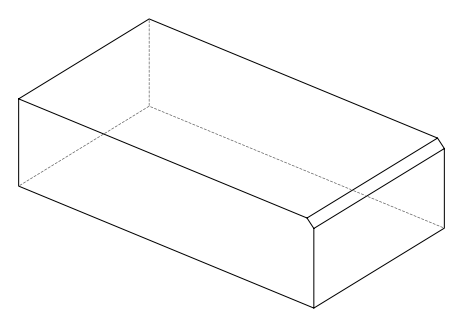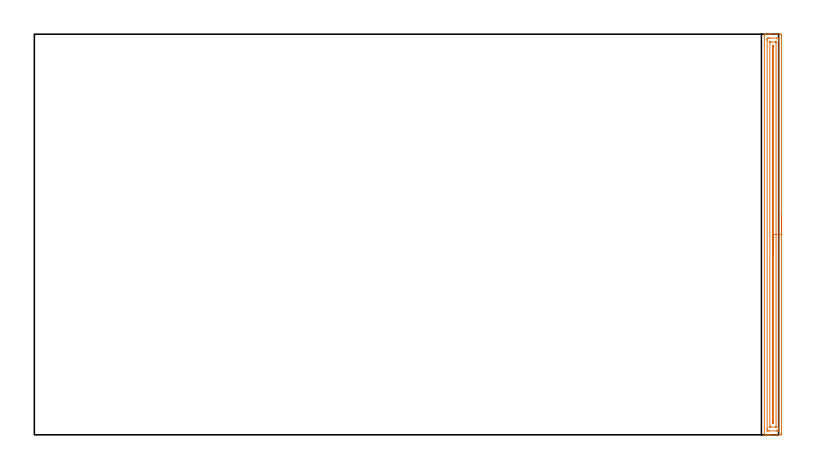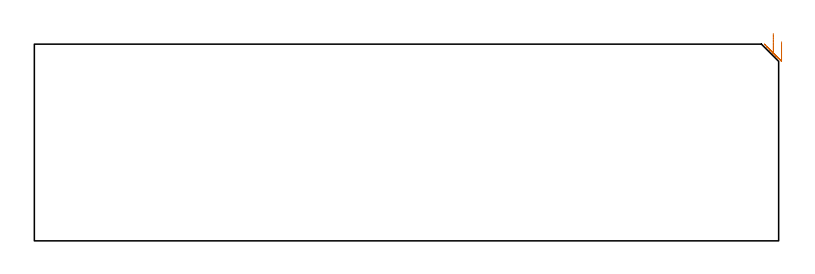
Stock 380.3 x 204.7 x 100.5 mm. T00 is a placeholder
(PLAN: 1 operations, 0 tool changes, 6.7 min)
(1 AREA_MILL | FG_CHAMFER_SURFACE | UGT0205_001 | 6.71 min | 7926 mm3)
(TOOL UGT0205_001 | Chamfer Mill 20 x 3 x 45 deg. | D20 FL50 Z2)
(OP 1 AREA_MILL)
G17 G21 G94 G90
T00 M6
G54
G17 G0 G90 X381.8 Y112.35 S1061 M3
G43 Z110.5 H0
Z101.7
G94 G1 Y112.312 Z100.828 F250.
Y112.198 Z99.964
Y112.009 Z99.112
Y111.747 Z98.28
Y111.413 Z97.474
Y111.01 Z96.7
Y110.542 Z95.964
Y110.01 Z95.272
Y109.421 Z94.629
Y108.778 Z94.04
Y108.086 Z93.508
Y107.35 Z93.04
Y106.576 Z92.637
Y105.77 Z92.303
Y104.938 Z92.041
Y104.086 Z91.852
Y103.222 Z91.738
Y102.35 Z91.7
Y1.055
X381.799 Y0.606 Z91.701
X381.795 Y0.167 Z91.703
X381.792 Y0.01 Z91.706
X381.362 Y0. Z92.135
X376.079 Z97.415
X375.514 Z97.983
X375.199 Z98.297
X374.633 Z98.863
X374.318 Z99.176
X373.313 Y0.001 Z100.187
X373.006 Y0.01 Z100.493
X373. Y0.16 Z100.5
Y204.54
X373.006 Y204.69 Z100.493
X373.314 Y204.7 Z100.186
X373.688 Z99.811
X374.318 Z99.176
X375.514 Z97.983
X376.079 Z97.415
X381.08 Z92.418
X381.362 Y204.697 Z92.135
X381.792 Y204.69 Z91.706
X381.795 Y204.533 Z91.703
X381.799 Y204.094 Z91.701
X381.8 Y203.65 Z91.7
Y102.35
X380.386 Z93.114
Y3.283
X380.384 Y2.491 Z93.116
X380.381 Y2.391 Z93.119
X380.366 Y2.01 Z93.134
X379.984 Y2.003 Z93.516
X379.601 Y2.001 Z93.899
X379.106 Y2. Z94.394
X375.584 Z97.916
X375.199 Y2.001 Z98.301
X374.701 Y2.004 Z98.799
X374.505 Y2.01 Z98.995
X374.421 Y2.034 Z99.079
X374.416 Y2.292 Z99.084
X374.415 Y2.391 Z99.085
X374.414 Y3.186 Z99.086
Y201.417
X374.417 Y202.209 Z99.083
X374.419 Y202.309 Z99.081
X374.434 Y202.69 Z99.066
X374.816 Y202.697 Z98.684
X375.199 Y202.699 Z98.301
X375.694 Y202.7 Z97.806
X379.216 Z94.284
X379.601 Y202.699 Z93.899
X380.099 Y202.696 Z93.401
X380.295 Y202.69 Z93.205
X380.379 Y202.666 Z93.121
X380.384 Y202.408 Z93.116
X380.385 Y202.309 Z93.115
X380.386 Y201.514 Z93.114
Y102.35
X378.972 Z94.528
X378.971 Y4.176 Z94.529
X378.97 Y4.049 Z94.53
X378.967 Y4.019 Z94.533
X378.966 Y4.011 Z94.534
X378.951 Y4.007 Z94.549
X378.893 Y4.002 Z94.607
X376.253 Y4. Z97.247
X376.079 Y4.001 Z97.421
X375.906 Y4.004 Z97.594
X375.857 Y4.008 Z97.643
X375.835 Y4.012 Z97.665
X375.833 Y4.025 Z97.667
X375.83 Y4.091 Z97.67
X375.829 Y4.176 Z97.671
X375.828 Y4.43 Z97.672
X375.829 Y200.524 Z97.671
X375.83 Y200.651 Z97.67
X375.833 Y200.681 Z97.667
X375.834 Y200.689 Z97.666
X375.849 Y200.693 Z97.651
X375.907 Y200.698 Z97.593
X378.547 Y200.7 Z94.953
X378.721 Y200.699 Z94.779
X378.894 Y200.696 Z94.606
X378.943 Y200.692 Z94.557
X378.965 Y200.688 Z94.535
X378.967 Y200.675 Z94.533
X378.97 Y200.609 Z94.53
X378.971 Y200.524 Z94.529
Y200.27
X378.972 Y102.35 Z94.528
X377.557 Z95.943
Y6.534
X377.554 Y6.251 Z95.946
X377.55 Y6.089 Z95.95
X377.544 Y6.01 Z95.956
X377.5 Y6.007 Z96.
X377.4 Y6.005 Z96.1
X377.3 Y6.007 Z96.2
X377.256 Y6.01 Z96.244
X377.25 Y6.089 Z96.25
X377.247 Y6.248 Z96.253
X377.243 Y6.566 Z96.257
Y198.133
X377.246 Y198.449 Z96.254
X377.25 Y198.611 Z96.25
X377.256 Y198.69 Z96.244
X377.3 Y198.693 Z96.2
X377.4 Y198.695 Z96.1
X377.5 Y198.693 Z96.
X377.544 Y198.69 Z95.956
X377.55 Y198.611 Z95.95
X377.553 Y198.452 Z95.947
X377.557 Y198.134 Z95.943
Y102.35
Y101.478 Z95.981
Y100.614 Z96.095
Y99.762 Z96.283
Y98.93 Z96.546
Y98.124 Z96.88
Y97.35 Z97.282
Y96.614 Z97.751
Y95.922 Z98.282
Y95.279 Z98.872
Y94.69 Z99.515
Y94.158 Z100.207
Y93.69 Z100.943
Y93.287 Z101.716
Y92.953 Z102.522
Y92.691 Z103.354
Y92.502 Z104.206
Y92.388 Z105.071
Y92.35 Z105.943
G0 Z110.5
M5
M2
